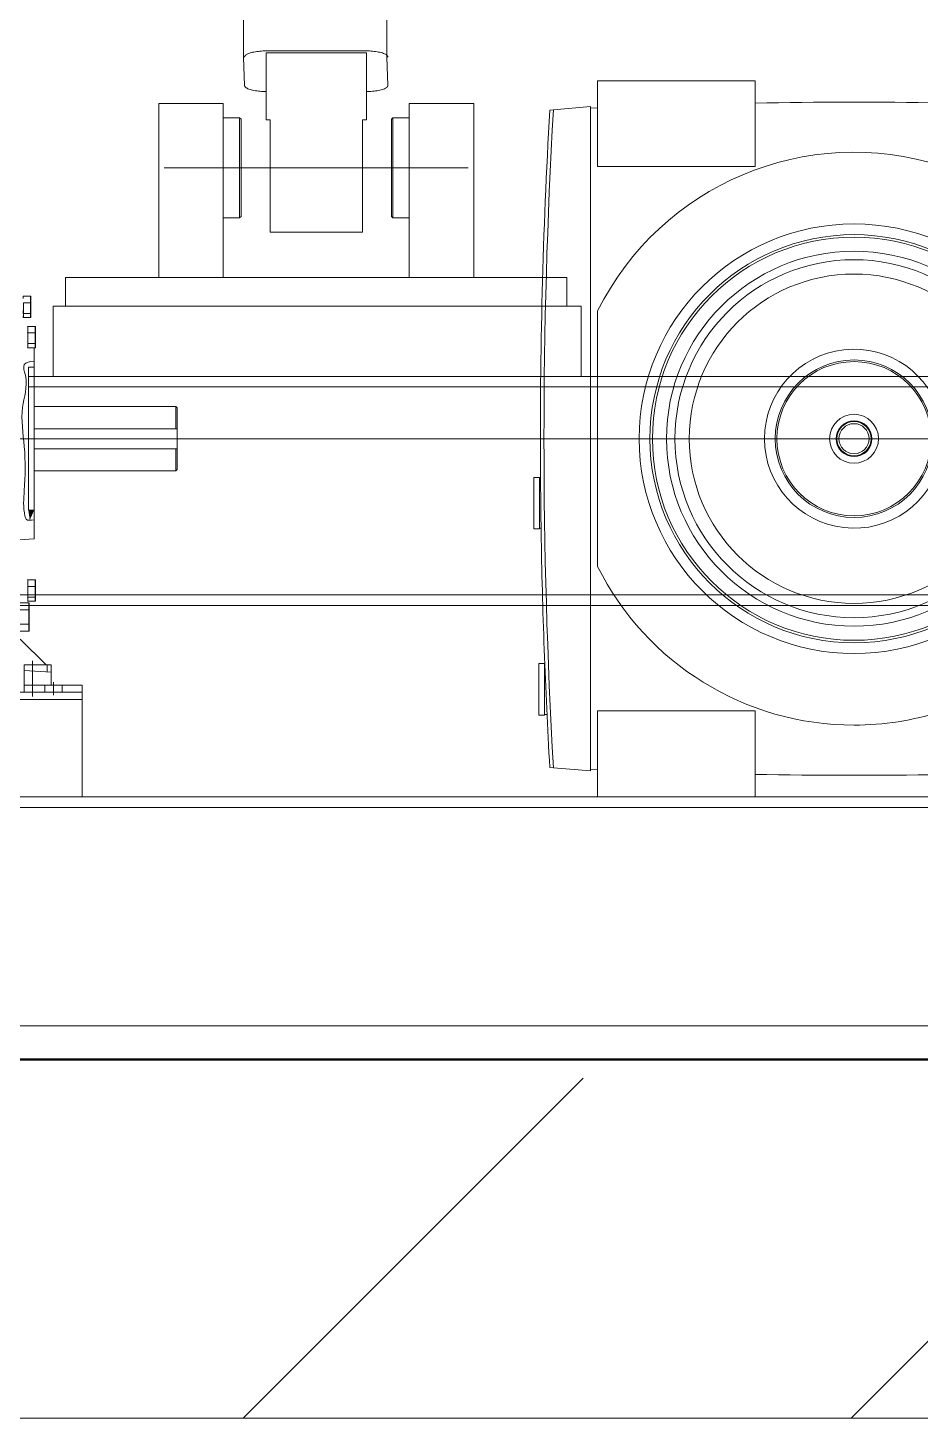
# Model space of a CAD drawing. Header units: millimetres. Extents: x 51154 to 151340, y -24069 to 30962.
# Drawn here: x 109138 to 109761, y -4100 to -3129 of the extents above; entities that cross this region are included whole.
import ezdxf

# ---------------------------------------------------------------- set-up
doc = ezdxf.new("R2010")
doc.units = ezdxf.units.MM
doc.linetypes.add('IMPORT-CENTER _5_', pattern=[10160, 6350, -1270, 1270, -1270])
for name, color, linetype, lineweight, true_color in [('_____KCI_M_1_Centerlines-1', 9, 'IMPORT-CENTER _5_', 9, 0x808080), ('Ломаная-1-1', 9, 'Continuous', 9, 0x808080), ('Ломаная-1-4', 9, 'IMPORT-CENTER _5_', 9, 0x808080), ('Партер_ТХ_для_Разрез_dwg _2_-1', 9, 'Continuous', 9, 0x808080)]:
    doc.layers.add(name, color=color, linetype=linetype, lineweight=lineweight, true_color=true_color)
for name, color, linetype, lineweight in [('Стены', 7, 'Continuous', 9), ('Структура _1_', 7, 'Continuous', 18), ('Штриховка разреза-2', 7, 'Continuous', 9)]:
    doc.layers.add(name, color=color, linetype=linetype, lineweight=lineweight)

# ---------------------------------------------------------------- blocks, each defined once
blk = doc.blocks.new('Партер_ТХ_для_Разрез_dwg_A$C1291ba09-8380813-Разрез 1-1')
at = {"layer": 'Ломаная-1-1'}
for p, q in [((108281.31, -3372.49), (107128.31, -3372.49)), ((107128.31, -3379.89), (108281.31, -3379.89)), ((106842.77, -3532.49), (108621.4, -3532.49)), ((106842.77, -3666.13), (108621.4, -3666.13)), ((106960.21, -3826.03), (108442.4, -3826.03)), ((106704.81, -3849.18), (108704.81, -3849.18))]:
    blk.add_line(p, q, dxfattribs=at)
at = {"layer": 'Ломаная-1-1', "flags": 128}
blk.add_lwpolyline([(107145.72, -3323.39), (107514.31, -3323.39), (107514.31, -3372.5), (107145.72, -3372.5)], close=True, dxfattribs=at)
blk.add_lwpolyline([(106842.77, -3673.53), (108621.4, -3673.53), (108621.4, -3525.09), (106842.77, -3525.09)], dxfattribs=at)
blk = doc.blocks.new('Партер_ТХ_для_Разрез_dwg_A$C23c36a71-8380815-Разрез 1-1')
at = {"layer": '_____KCI_M_1_Centerlines-1'}
blk.add_line((107678.69, -3416.03), (108439.31, -3416.03), dxfattribs=at)
blk = doc.blocks.new('Партер_ТХ_для_Разрез_dwg_A$C23c36a71-8380816-Разрез 1-1')
at = {"layer": 'Ломаная-1-4'}
blk.add_hatch(color=256, dxfattribs=at).paths.add_polyline_path([(107129.28, -3473), (107132.31, -3466.03), (107128.31, -3466.03)], flags=0)
at = {"layer": '_____KCI_M_1_Centerlines-1'}
blk.add_line((107730.92, -3416.03), (106970.31, -3416.03), dxfattribs=at)
at = {"layer": 'Ломаная-1-1'}
for p, q in [((107133.31, -3342.24), (107133.31, -3349.46)), ((107133.11, -3352.47), (107128.01, -3352.47)), ((107232.31, -3423.03), (107232.31, -3409.03)), ((107133.11, -3514.59), (107128.01, -3514.59)), ((107122.68, -3555.98), (107140.74, -3574.03)), ((107131.31, -3571.03), (107131.31, -3596.03)), ((107141.46, -3574.03), (107141.46, -3578.85)), ((107139.81, -3588.03), (107139.81, -3593.03)), ((107145.81, -3586.03), (107145.81, -3595.03)), ((107151.81, -3588.03), (107151.81, -3593.03))]:
    blk.add_line(p, q, dxfattribs=at)
at = {"layer": 'Ломаная-1-1', "flags": 128}
for points in [[(107130.11, -3321.24), (107130.11, -3316.82), (107129.91, -3316.59), (107129.91, -3321.16), (107124.81, -3321.16), (107124.81, -3328.6), (107124.61, -3328.46), (107124.61, -3326.44)], [(107129.91, -3316.59), (107124.81, -3316.59), (107124.61, -3316.82), (107124.61, -3318.06)], [(107124.61, -3330.46), (107124.61, -3331.24), (107124.81, -3331.47), (107124.81, -3328.6), (107129.91, -3328.6), (107129.91, -3321.16), (107130.11, -3321.24), (107130.11, -3328.46), (107130.11, -3331.24), (107129.91, -3331.47)], [(107130.11, -3328.46), (107129.91, -3328.6), (107129.91, -3331.47), (107124.81, -3331.47)], [(107133.11, -3337.59), (107128.01, -3337.59), (107127.81, -3337.82)], [(107127.81, -3352.24), (107128.01, -3352.47), (107128.01, -3349.6), (107133.11, -3349.6), (107133.11, -3352.47), (107133.31, -3352.24), (107133.31, -3349.46), (107133.11, -3349.6), (107133.11, -3342.16), (107133.31, -3342.24), (107133.31, -3337.82), (107133.11, -3337.59), (107133.11, -3342.16), (107128.01, -3342.16), (107128.01, -3337.59)], [(107127.81, -3342.24), (107128.01, -3342.16), (107128.01, -3349.6), (107127.81, -3349.46)], [(107121.81, -3486.58), (107132.31, -3486.03), (107132.31, -3416.03), (107132.31, -3352.47)], [(107132.31, -3366.03), (107128.31, -3366.03), (107128.31, -3466.03), (107132.31, -3466.03)], [(107132.31, -3393.53), (107231.31, -3393.53), (107231.31, -3409.03)], [(107231.31, -3393.53), (107232.31, -3394.53), (107232.31, -3409.03), (107132.31, -3409.03)], [(107231.31, -3438.53), (107232.31, -3437.53), (107232.31, -3423.03), (107132.31, -3423.03)], [(107132.31, -3438.53), (107231.31, -3438.53), (107231.31, -3423.03)], [(107127.81, -3514.82), (107128.01, -3514.59), (107128.01, -3519.16), (107133.11, -3519.16), (107133.11, -3514.59), (107133.31, -3514.82), (107133.31, -3519.24), (107133.11, -3519.16), (107133.11, -3526.6), (107133.31, -3526.46)], [(107127.81, -3519.24), (107128.01, -3519.16), (107128.01, -3526.6), (107127.81, -3526.46)], [(107133.31, -3519.24), (107133.31, -3526.46), (107133.31, -3529.24)], [(107128.81, -3535.74), (107128.61, -3535.62), (107128.61, -3530.72), (107122.01, -3530.72), (107121.81, -3530.95), (107121.81, -3535.74), (107121.81, -3545.32), (107121.81, -3550.12)], [(107128.61, -3550.35), (107128.61, -3545.44), (107122.01, -3545.44), (107122.01, -3535.62), (107122.01, -3530.72)], [(107133.11, -3529.47), (107133.11, -3526.6), (107128.01, -3526.6), (107128.01, -3529.47), (107127.81, -3529.24)], [(107133.31, -3529.24), (107133.11, -3529.47), (107128.01, -3529.47)], [(107128.81, -3545.32), (107128.81, -3535.74), (107128.81, -3530.95), (107128.61, -3530.72)], [(107121.81, -3535.74), (107122.01, -3535.62), (107128.61, -3535.62), (107128.61, -3545.44), (107128.81, -3545.32), (107128.81, -3550.12), (107128.61, -3550.35), (107122.01, -3550.35), (107121.81, -3550.12)], [(107125.31, -3593.03), (107125.31, -3574.03), (107141.46, -3574.03), (107144.31, -3574.03), (107144.31, -3579)], [(107144.31, -3588.03), (107144.31, -3579), (107125.31, -3578)], [(107125.81, -3593.03), (107165.81, -3593.03), (107165.81, -3588.03), (107125.81, -3588.03)], [(107144.31, -3593.03), (107044.81, -3593.03), (106945.31, -3593.03)]]:
    blk.add_lwpolyline(points, dxfattribs=at)
for points in [[(106923.81, -3593.03), (107165.81, -3593.03), (107165.81, -3598.03), (106923.81, -3598.03)], [(106923.81, -3598.03), (107165.81, -3598.03), (107165.81, -3666.03), (106923.81, -3666.03)]]:
    blk.add_lwpolyline(points, close=True, dxfattribs=at)
at = {"layer": 'Ломаная-1-1'}
blk.add_open_spline([(107132.31, -3361.81), (107129.36, -3362.23), (107123.38, -3363.1), (107128.97, -3377.89), (107121.7, -3395.27), (107126.51, -3422.73), (107126, -3448.15), (107124.47, -3464.54), (107126.84, -3473.58), (107130.01, -3473.01), (107132.31, -3472.59)], degree=3, knots=[0, 0, 0, 0, 7.286462, 14.792563, 37.28743, 64.701388, 95.323531, 113.255608, 115.382843, 121.007536, 121.007536, 121.007536, 121.007536], dxfattribs=at)
blk = doc.blocks.new('Партер_ТХ_для_Разрез_dwg_CCLAB_2019121814574527_46-8380820-Разрез 1-1')
at = {"layer": 'Ломаная-1-1'}
for p, q in [((107525.81, -3185.04), (107520.81, -3185.27)), ((107525.81, -3326.82), (107525.81, -3505.24)), ((107485.89, -3441.08), (107485.89, -3441.04)), ((107485.89, -3441.04), (107485.89, -3441.09)), ((107488.81, -3573.53), (107488.91, -3573.53)), ((107488.81, -3608.53), (107490.44, -3608.53)), ((107520.81, -3646.8), (107525.81, -3647.02))]:
    blk.add_line(p, q, dxfattribs=at)
at = {"layer": 'Ломаная-1-1', "flags": 128}
for points in [[(107635.81, -3226.03), (107525.81, -3226.03), (107525.81, -3166.03), (107635.81, -3166.03)], [(107485.31, -3479.03), (107481.31, -3479.03), (107481.31, -3443.03), (107485.31, -3443.03)], [(107488.81, -3609.03), (107484.81, -3609.03), (107484.81, -3573.03), (107488.81, -3573.03)], [(107635.81, -3666.03), (107525.81, -3666.03), (107525.81, -3606.03), (107635.81, -3606.03)]]:
    blk.add_lwpolyline(points, close=True, dxfattribs=at)
for points in [[(107492.39, -3645.55), (107494.95, -3645.77), (107520.81, -3648.03), (107520.81, -3184.03), (107494.95, -3186.29), (107492.39, -3186.52)], [(107486.33, -3480.69), (107486.33, -3480.48), (107486.33, -3480.23), (107486.32, -3479.92), (107486.32, -3479.56), (107486.31, -3479.16), (107486.31, -3478.72), (107486.3, -3478.23), (107486.3, -3477.7), (107486.29, -3477.13), (107486.28, -3476.53), (107486.28, -3475.89), (107486.27, -3475.24), (107486.26, -3474.55), (107486.25, -3473.82), (107486.25, -3473.05), (107486.24, -3472.25), (107486.23, -3471.41), (107486.22, -3470.54), (107486.21, -3469.65), (107486.2, -3468.73), (107486.19, -3467.79), (107486.18, -3466.84), (107486.16, -3465.87), (107486.15, -3464.9), (107486.14, -3463.93), (107486.13, -3462.95), (107486.12, -3461.99), (107486.11, -3461.03), (107486.1, -3460.1), (107486.09, -3459.16), (107486.08, -3458.21), (107486.07, -3457.25), (107486.06, -3456.3), (107486.05, -3455.36), (107486.04, -3454.43), (107486.03, -3453.51), (107486.02, -3452.61), (107486.01, -3451.73), (107486, -3450.87), (107485.99, -3450.04), (107485.98, -3449.25), (107485.97, -3448.49), (107485.96, -3447.76), (107485.95, -3447.08), (107485.95, -3446.42), (107485.94, -3445.8), (107485.93, -3445.2), (107485.93, -3444.63), (107485.92, -3444.09), (107485.91, -3443.59), (107485.91, -3443.13), (107485.9, -3442.72), (107485.9, -3442.34), (107485.9, -3442.02), (107485.89, -3441.74), (107485.89, -3441.5), (107485.89, -3441.32), (107485.89, -3441.18), (107485.89, -3441.09), (107485.89, -3441.16), (107485.89, -3441.3), (107485.89, -3441.48), (107485.89, -3441.7), (107485.9, -3441.98), (107485.9, -3442.3), (107485.9, -3442.67), (107485.91, -3443.08), (107485.91, -3443.53), (107485.31, -3443.53)], [(107485.31, -3478.53), (107486.31, -3478.53), (107486.31, -3478.99), (107486.32, -3479.41), (107486.32, -3479.79), (107486.32, -3480.11), (107486.33, -3480.39), (107486.33, -3480.62), (107486.33, -3480.79)], [(107486.33, -3480.69), (107486.33, -3480.85), (107486.33, -3480.96), (107486.34, -3481.02), (107486.34, -3481.03), (107486.33, -3481), (107486.33, -3480.92), (107486.33, -3480.79)]]:
    blk.add_lwpolyline(points, dxfattribs=at)
at = {"layer": 'Ломаная-1-1'}
for radius in [150, 142.5, 140.77, 130.92, 125, 115, 55, 53.85, 17.1, 12.5, 12, 10.5]:
    blk.add_circle((107704.81, -3416.03), radius, dxfattribs=at)
for centre, radius, start, end in [((107704.81, -7181.03), 4000, 89.12621, 90.9884), ((111488.34, -3416.03), 4002.54, 176.71273, 180.35787), ((111488.34, -3416.03), 4000, 176.70744, 183.29256), ((107704.81, -3416.03), 200, 72.24184, 153.50843), ((107704.81, -3416.03), 62.5, 12.94396, 180), ((107704.81, -3416.03), 62.5, 180, 347.0558), ((111488.34, -3416.03), 4002.54, 180.93051, 183.28727), ((107704.81, -3416.03), 200, 206.49157, 270), ((107704.81, -3416.03), 200, 270, 287.75816), ((107704.81, 348.97), 4000, 269.0116, 270.87379)]:
    blk.add_arc(centre, radius, start, end, dxfattribs=at)
blk = doc.blocks.new('Партер_ТХ_для_Разрез_dwg_A$Cc0956ea5-8380824-Разрез 1-1')
at = {"layer": 'Ломаная-1-1'}
for p, q in [((109304.31, -3145.24), (109374.31, -3145.24)), ((109445.51, -3226.89), (109233.11, -3226.89))]:
    blk.add_line(p, q, dxfattribs=at)
at = {"layer": 'Ломаная-1-1', "flags": 128}
for points in [[(109288.51, -2439.03), (109288.51, -2458.89), (109288.51, -3149.49), (109289.31, -3169.35)], [(109388.51, -2458.89), (109388.51, -3149.49), (109389.31, -3169.35)], [(109274.31, -3303.39), (109274.31, -3205.34), (109274.31, -3181.89), (109229.31, -3181.89), (109229.31, -3303.39)], [(109404.31, -3303.39), (109404.31, -3205.34), (109404.31, -3181.89), (109449.31, -3181.89), (109449.31, -3303.39)], [(109274.31, -3191.89), (109285.81, -3191.89), (109285.81, -3261.89), (109274.31, -3261.89)], [(109285.81, -3261.89), (109286.81, -3260.89), (109286.81, -3192.89), (109285.81, -3191.89)], [(109392.81, -3261.89), (109391.81, -3260.89), (109391.81, -3192.89), (109392.81, -3191.89)], [(109404.31, -3191.89), (109392.81, -3191.89), (109392.81, -3261.89), (109404.31, -3261.89)]]:
    blk.add_lwpolyline(points, dxfattribs=at)
for points in [[(109374.31, -3146.65), (109304.31, -3146.65), (109304.31, -3161.04), (109304.31, -3193.28), (109307.11, -3193.28), (109307.11, -3271.89), (109371.51, -3271.89), (109371.51, -3193.28), (109374.31, -3193.28), (109374.31, -3161.04)], [(109164.31, -3323.39), (109514.31, -3323.39), (109514.31, -3303.39), (109164.31, -3303.39)]]:
    blk.add_lwpolyline(points, close=True, dxfattribs=at)
at = {"layer": 'Ломаная-1-1'}
for points, weights in [([(109304.31, -3145.24), (109289.31, -3145.24), (109289.31, -3149.49)], [1, 0.707106781219, 1]), ([(109389.31, -3149.49), (109389.31, -3145.24), (109374.31, -3145.24)], [1, 0.707106781186, 1]), ([(109289.31, -3169.35), (109289.31, -3173.6), (109304.31, -3173.6)], [1, 0.707106781186, 1]), ([(109374.31, -3173.6), (109389.31, -3173.6), (109389.31, -3169.35)], [1, 0.707106781219, 1])]:
    blk.add_rational_spline(points, weights, degree=2, dxfattribs=at)
blk = doc.blocks.new('Партер_ТХ_для_Разрез_dwg _2_-8380805-Разрез 1-1')
at = {"layer": 'Ломаная-1-1'}
blk.add_line((108714.81, -3849.18), (110714.81, -3849.18), dxfattribs=at)
at = {"layer": 'Ломаная-1-1', "flags": 128}
blk.add_lwpolyline([(104334.81, -4257.14), (104484.81, -3849.18), (116784.81, -3849.09), (116784.81, -4099.18)], dxfattribs=at)
for name, p in [('Партер_ТХ_для_Разрез_dwg_A$Cc0956ea5-8380824-Разрез 1-1', (0, 0)), ('Партер_ТХ_для_Разрез_dwg_A$C23c36a71-8380816-Разрез 1-1', (2010, 0)), ('Партер_ТХ_для_Разрез_dwg_A$C23c36a71-8380815-Разрез 1-1', (2010, 0)), ('Партер_ТХ_для_Разрез_dwg_CCLAB_2019121814574527_46-8380820-Разрез 1-1', (2010, 0)), ('Партер_ТХ_для_Разрез_dwg_A$C1291ba09-8380813-Разрез 1-1', (2010, 0))]:
    blk.add_blockref(name, p)

msp = doc.modelspace()

# ---------------------------------------------------------------- hatches: boundary and pattern name
at = {"layer": 'Штриховка разреза-2'}
h = msp.add_hatch(dxfattribs=at)
h.set_pattern_fill('FP_2', color=256, style=0, pattern_type=2)
h.set_pattern_definition([(45, (99498.54, 6475), (-424.264, 424.264), [600, -100, 20, -100]), (45, (99498.54, 6899), (-424.264, 424.264), [])])
h.paths.add_polyline_path([(109177.18, -4100), (129081.62, -4100), (129081.62, -3850), (104481.62, -3850), (104481.62, -4100), (108795.45, -4100)], flags=0)

# ---------------------------------------------------------------- linework, layer by layer
at = {"layer": 'Стены'}
msp.add_line((106381.62, -3850), (110179.62, -3850), dxfattribs=at)
at = {"layer": 'Структура _1_'}
for p, q in [((128781.62, -3850), (104481.62, -3850)), ((104481.62, -4100), (128781.62, -4100))]:
    msp.add_line(p, q, dxfattribs=at)

# ---------------------------------------------------------------- block references
at = {"layer": 'Партер_ТХ_для_Разрез_dwg _2_-1'}
msp.add_blockref('Партер_ТХ_для_Разрез_dwg _2_-8380805-Разрез 1-1', (0, 0), dxfattribs=at)

doc.saveas('drawing.dxf')
